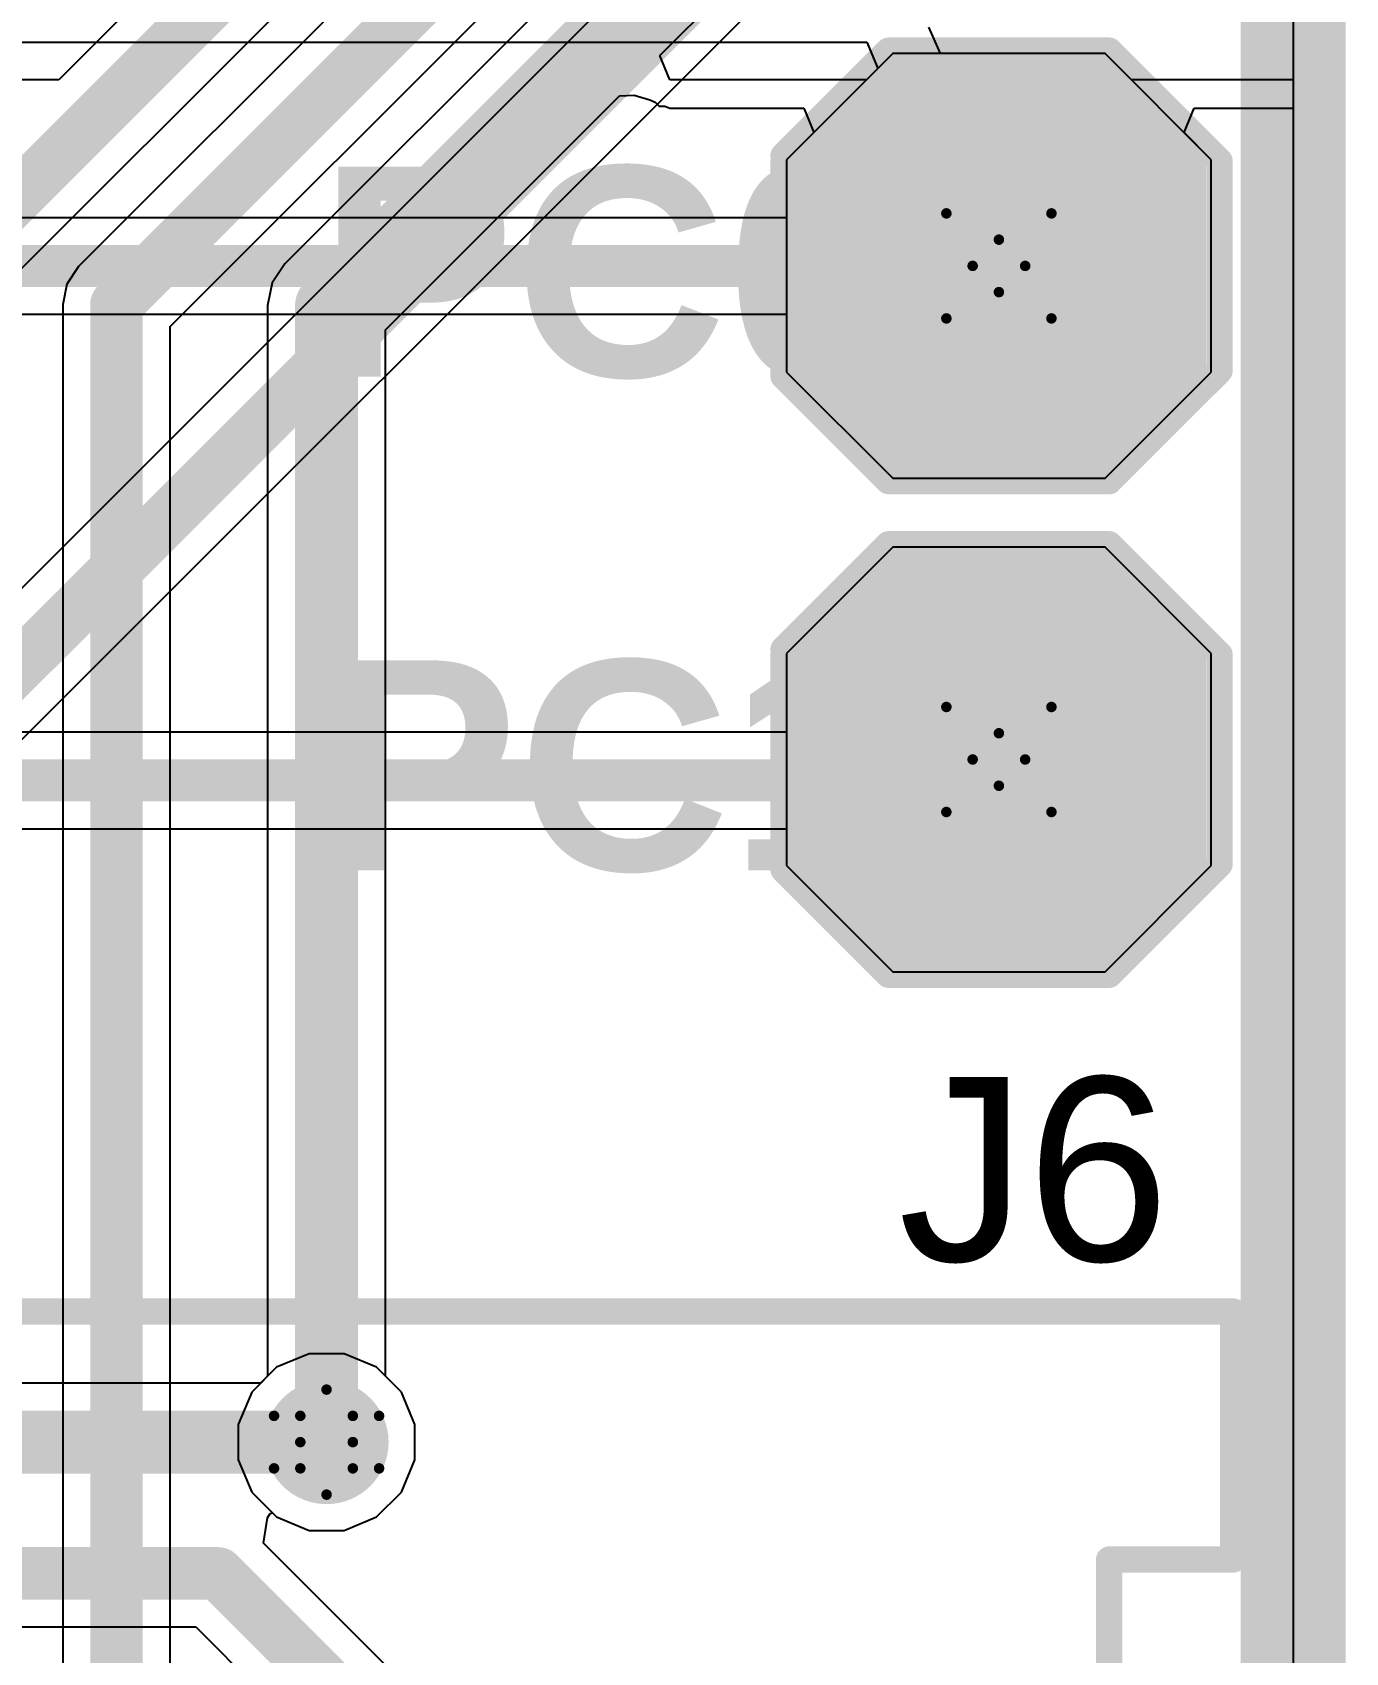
# Model space of a CAD drawing. Header units: inches. Extents: x -4 to 389, y 0 to 108.
# Drawn here: x 38.91 to 45.26, y 5.92 to 13.75 of the extents above; entities that cross this region are included whole.
import ezdxf

# ---------------------------------------------------------------- set-up
doc = ezdxf.new("R2010")
doc.units = ezdxf.units.IN
for name, color, linetype in [('Board Outline', 76, 'Continuous'), ('Bottom Layer', 5, 'Continuous'), ('Bottom Solder', 6, 'Continuous'), ('Drill Drawing', 1, 'Continuous'), ('Multi-Layer', 9, 'Continuous'), ('Pad Holes', 156, 'Continuous'), ('Signal_1', 16, 'Continuous'), ('Signal_2', 76, 'Continuous'), ('Top Layer', 1, 'Continuous'), ('Top Overlay', 2, 'Continuous'), ('Top Solder', 216, 'Continuous'), ('Via Holes', 16, 'Continuous')]:
    doc.layers.add(name, color=color, linetype=linetype)
doc.styles.add('Arial', font='', dxfattribs={"height": 0.2})
doc.styles.add('Arial_Bold', font='', dxfattribs={"height": 0.2})
doc.styles.get('Arial').set_extended_font_data('Arial')
doc.styles.get('Arial_Bold').set_extended_font_data('Arial', bold=True)

msp = doc.modelspace()

# ---------------------------------------------------------------- hatches: boundary and pattern name
at = {"layer": 'Bottom Layer'}
for points in [[(44.4864, 12.1738), (44.4864, 13.0738), (44.0364, 13.5238), (43.1364, 13.5238), (42.6864, 13.0738), (42.6864, 12.1738), (43.1364, 11.7238), (44.0364, 11.7238)], [(44.4864, 9.7862), (44.4864, 10.6862), (44.0364, 11.1362), (43.1364, 11.1362), (42.6864, 10.6862), (42.6864, 9.7862), (43.1364, 9.3362), (44.0364, 9.3362)]]:
    msp.add_hatch(color=5, dxfattribs=at).paths.add_polyline_path(points)
h = msp.add_hatch(color=5, dxfattribs=at)
edge = h.paths.add_edge_path()
edge.add_arc((40.3352, 6.9342), 0.3, 0, 360)
at = {"layer": 'Bottom Solder'}
for points in [[(44.588, 12.123), (44.588, 13.1246), (44.0872, 13.6254), (43.0856, 13.6254), (42.5848, 13.1246), (42.5848, 12.123), (43.0856, 11.6222), (44.0872, 11.6222)], [(44.588, 9.7354), (44.588, 10.737), (44.0872, 11.2378), (43.0856, 11.2378), (42.5848, 10.737), (42.5848, 9.7354), (43.0856, 9.2346), (44.0872, 9.2346)]]:
    msp.add_hatch(color=6, dxfattribs=at).paths.add_polyline_path(points)
at = {"layer": 'Multi-Layer'}
for points in [[(44.4864, 12.1738), (44.4864, 13.0738), (44.0364, 13.5238), (43.1364, 13.5238), (42.6864, 13.0738), (42.6864, 12.1738), (43.1364, 11.7238), (44.0364, 11.7238)], [(44.4864, 9.7862), (44.4864, 10.6862), (44.0364, 11.1362), (43.1364, 11.1362), (42.6864, 10.6862), (42.6864, 9.7862), (43.1364, 9.3362), (44.0364, 9.3362)]]:
    msp.add_hatch(color=9, dxfattribs=at).paths.add_polyline_path(points)
at = {"layer": 'Pad Holes'}
h = msp.add_hatch(color=7, dxfattribs=at)
edge = h.paths.add_edge_path()
edge.add_arc((43.5864, 12.6238), 0.46, 0, 360)
h = msp.add_hatch(color=7, dxfattribs=at)
edge = h.paths.add_edge_path()
edge.add_arc((43.5864, 10.2362), 0.46, 0, 360)
at = {"layer": 'Signal_1'}
for points in [[(44.4864, 12.1738), (44.4864, 13.0738), (44.0364, 13.5238), (43.1364, 13.5238), (42.6864, 13.0738), (42.6864, 12.1738), (43.1364, 11.7238), (44.0364, 11.7238)], [(44.4864, 9.7862), (44.4864, 10.6862), (44.0364, 11.1362), (43.1364, 11.1362), (42.6864, 10.6862), (42.6864, 9.7862), (43.1364, 9.3362), (44.0364, 9.3362)]]:
    msp.add_hatch(color=16, dxfattribs=at).paths.add_polyline_path(points)
h = msp.add_hatch(color=16, dxfattribs=at)
edge = h.paths.add_edge_path()
edge.add_arc((40.3352, 6.9342), 0.3, 0, 360)
at = {"layer": 'Signal_2'}
for points in [[(44.4864, 12.1738), (44.4864, 13.0738), (44.0364, 13.5238), (43.1364, 13.5238), (42.6864, 13.0738), (42.6864, 12.1738), (43.1364, 11.7238), (44.0364, 11.7238)], [(44.4864, 9.7862), (44.4864, 10.6862), (44.0364, 11.1362), (43.1364, 11.1362), (42.6864, 10.6862), (42.6864, 9.7862), (43.1364, 9.3362), (44.0364, 9.3362)]]:
    msp.add_hatch(color=76, dxfattribs=at).paths.add_polyline_path(points)
h = msp.add_hatch(color=76, dxfattribs=at)
edge = h.paths.add_edge_path()
edge.add_arc((40.3352, 6.9342), 0.3, 0, 360)
at = {"layer": 'Top Layer'}
for points in [[(44.4864, 12.1738), (44.4864, 13.0738), (44.0364, 13.5238), (43.1364, 13.5238), (42.6864, 13.0738), (42.6864, 12.1738), (43.1364, 11.7238), (44.0364, 11.7238)], [(44.4864, 9.7862), (44.4864, 10.6862), (44.0364, 11.1362), (43.1364, 11.1362), (42.6864, 10.6862), (42.6864, 9.7862), (43.1364, 9.3362), (44.0364, 9.3362)]]:
    msp.add_hatch(color=1, dxfattribs=at).paths.add_polyline_path(points)
h = msp.add_hatch(color=1, dxfattribs=at)
edge = h.paths.add_edge_path()
edge.add_arc((40.3352, 6.9342), 0.3, 0, 360)
at = {"layer": 'Top Solder'}
for points in [[(44.588, 12.123), (44.588, 13.1246), (44.0872, 13.6254), (43.0856, 13.6254), (42.5848, 13.1246), (42.5848, 12.123), (43.0856, 11.6222), (44.0872, 11.6222)], [(44.588, 9.7354), (44.588, 10.737), (44.0872, 11.2378), (43.0856, 11.2378), (42.5848, 10.737), (42.5848, 9.7354), (43.0856, 9.2346), (44.0872, 9.2346)]]:
    msp.add_hatch(color=216, dxfattribs=at).paths.add_polyline_path(points)
at = {"layer": 'Via Holes'}
h = msp.add_hatch(color=7, dxfattribs=at)
edge = h.paths.add_edge_path()
edge.add_arc((40.3352, 6.9342), 0.15, 0, 360)

# ---------------------------------------------------------------- linework, layer by layer
at = {"layer": 'Board Outline', "const_width": 0.508}
msp.add_lwpolyline([(45.0088, 49.9364), (45.0088, 0)], dxfattribs=at)
at = {"layer": 'Bottom Layer'}
for p, q in [((45.0088, 40.3425), (45.0088, 0)), ((43.3045, 13.6508), (43.2469, 13.7778)), ((28.3315, 13.7055), (42.948, 13.7055)), ((42.948, 13.7055), (43.0006, 13.5785)), ((44.0999, 13.6508), (43.3045, 13.6508)), ((44.6134, 13.1373), (44.0999, 13.6508)), ((43.0006, 13.5785), (42.5594, 13.1373)), ((42.5594, 13.1373), (42.5594, 12.8569)), ((44.6134, 12.1103), (44.6134, 13.1373)), ((42.5594, 12.8569), (29.8704, 12.8569)), ((29.9669, 12.3907), (42.5594, 12.3907)), ((42.5594, 12.3907), (42.5594, 12.1103)), ((42.5594, 12.1103), (43.0729, 11.5968)), ((44.0999, 11.5968), (44.6134, 12.1103)), ((43.0729, 11.5968), (44.0999, 11.5968)), ((43.0729, 11.2632), (42.5594, 10.7497)), ((44.0999, 11.2632), (43.0729, 11.2632)), ((44.6134, 10.7497), (44.0999, 11.2632)), ((42.5594, 10.7497), (42.5594, 10.3677)), ((44.6134, 9.7227), (44.6134, 10.7497)), ((42.5594, 10.3677), (31.0642, 10.3677)), ((31.1607, 9.9015), (42.5594, 9.9015)), ((42.5594, 9.9015), (42.5594, 9.7227)), ((42.5594, 9.7227), (43.0729, 9.2092)), ((44.0999, 9.2092), (44.6134, 9.7227)), ((43.0729, 9.2092), (44.0999, 9.2092)), ((40.0933, 7.2962), (39.9732, 7.1761)), ((40.2503, 7.3612), (40.0933, 7.2962)), ((40.4202, 7.3612), (40.2503, 7.3612)), ((40.5771, 7.2962), (40.4202, 7.3612)), ((40.6972, 7.1761), (40.5771, 7.2962)), ((39.9732, 7.1761), (39.9082, 7.0191)), ((40.7622, 7.0191), (40.6972, 7.1761)), ((39.9082, 7.0191), (39.9082, 6.8493)), ((40.7622, 6.8493), (40.7622, 7.0191)), ((39.9082, 6.8493), (39.9732, 6.6923)), ((40.6972, 6.6923), (40.7622, 6.8493)), ((39.9732, 6.6923), (40.0933, 6.5722)), ((40.5771, 6.5722), (40.6972, 6.6923)), ((40.0933, 6.5722), (40.2503, 6.5072)), ((40.2503, 6.5072), (40.4202, 6.5072)), ((40.4202, 6.5072), (40.5771, 6.5722))]:
    msp.add_line(p, q, dxfattribs=at)
at = {"layer": 'Bottom Layer', "const_width": 0.2032}
for points in [[(29.8704, 12.6238), (43.5864, 12.6238)], [(43.4848, 10.1346), (43.5864, 10.2362)], [(31.0642, 10.1346), (43.4848, 10.1346)]]:
    msp.add_lwpolyline(points, dxfattribs=at)
at = {"layer": 'Bottom Layer', "const_width": 0.1016}
for points in [[(43.5356, 12.6238, 1), (43.6372, 12.6238, 1)], [(43.5356, 10.2362, 1), (43.6372, 10.2362, 1)], [(43.434, 10.1346, 1), (43.5356, 10.1346, 1)], [(43.434, 10.1346, 1), (43.5356, 10.1346, 1)]]:
    msp.add_lwpolyline(points, format="xyb", close=True, dxfattribs=at)
at = {"layer": 'Drill Drawing', "const_width": 0.0508}
for points in [[(43.3324, 12.8778), (43.5864, 12.7508)], [(43.3324, 12.8778), (43.4594, 12.6238)], [(43.5864, 12.7508), (43.8404, 12.8778)], [(43.7134, 12.6238), (43.8404, 12.8778)], [(43.3324, 12.3698), (43.4594, 12.6238)], [(43.7134, 12.6238), (43.8404, 12.3698)], [(43.3324, 12.3698), (43.5864, 12.4968)], [(43.5864, 12.4968), (43.8404, 12.3698)], [(43.3324, 10.4902), (43.5864, 10.3632)], [(43.3324, 10.4902), (43.4594, 10.2362)], [(43.5864, 10.3632), (43.8404, 10.4902)], [(43.7134, 10.2362), (43.8404, 10.4902)], [(43.3324, 9.9822), (43.4594, 10.2362)], [(43.7134, 10.2362), (43.8404, 9.9822)], [(43.3324, 9.9822), (43.5864, 10.1092)], [(43.5864, 10.1092), (43.8404, 9.9822)], [(40.2082, 7.0612), (40.3352, 7.1882)], [(40.3352, 7.1882), (40.4622, 7.0612)], [(40.0812, 7.0612), (40.2082, 6.9342)], [(40.0812, 7.0612), (40.2082, 7.0612)], [(40.4622, 7.0612), (40.5892, 7.0612)], [(40.4622, 6.9342), (40.5892, 7.0612)], [(40.0812, 6.8072), (40.2082, 6.9342)], [(40.4622, 6.9342), (40.5892, 6.8072)], [(40.0812, 6.8072), (40.2082, 6.8072)], [(40.2082, 6.8072), (40.3352, 6.6802)], [(40.3352, 6.6802), (40.4622, 6.8072)], [(40.4622, 6.8072), (40.5892, 6.8072)]]:
    msp.add_lwpolyline(points, dxfattribs=at)
at = {"layer": 'Drill Drawing', "const_width": 0.0254}
for points in [[(43.3197, 12.8778, 1), (43.3451, 12.8778, 1)], [(43.3197, 12.8778, 1), (43.3451, 12.8778, 1)], [(43.8277, 12.8778, 1), (43.8531, 12.8778, 1)], [(43.8277, 12.8778, 1), (43.8531, 12.8778, 1)], [(43.5737, 12.7508, 1), (43.5991, 12.7508, 1)], [(43.5737, 12.7508, 1), (43.5991, 12.7508, 1)], [(43.4467, 12.6238, 1), (43.4721, 12.6238, 1)], [(43.4467, 12.6238, 1), (43.4721, 12.6238, 1)], [(43.7007, 12.6238, 1), (43.7261, 12.6238, 1)], [(43.7007, 12.6238, 1), (43.7261, 12.6238, 1)], [(43.5737, 12.4968, 1), (43.5991, 12.4968, 1)], [(43.5737, 12.4968, 1), (43.5991, 12.4968, 1)], [(43.3197, 12.3698, 1), (43.3451, 12.3698, 1)], [(43.3197, 12.3698, 1), (43.3451, 12.3698, 1)], [(43.8277, 12.3698, 1), (43.8531, 12.3698, 1)], [(43.8277, 12.3698, 1), (43.8531, 12.3698, 1)], [(43.3197, 10.4902, 1), (43.3451, 10.4902, 1)], [(43.3197, 10.4902, 1), (43.3451, 10.4902, 1)], [(43.8277, 10.4902, 1), (43.8531, 10.4902, 1)], [(43.8277, 10.4902, 1), (43.8531, 10.4902, 1)], [(43.5737, 10.3632, 1), (43.5991, 10.3632, 1)], [(43.5737, 10.3632, 1), (43.5991, 10.3632, 1)], [(43.4467, 10.2362, 1), (43.4721, 10.2362, 1)], [(43.4467, 10.2362, 1), (43.4721, 10.2362, 1)], [(43.7007, 10.2362, 1), (43.7261, 10.2362, 1)], [(43.7007, 10.2362, 1), (43.7261, 10.2362, 1)], [(43.5737, 10.1092, 1), (43.5991, 10.1092, 1)], [(43.5737, 10.1092, 1), (43.5991, 10.1092, 1)], [(43.3197, 9.9822, 1), (43.3451, 9.9822, 1)], [(43.3197, 9.9822, 1), (43.3451, 9.9822, 1)], [(43.8277, 9.9822, 1), (43.8531, 9.9822, 1)], [(43.8277, 9.9822, 1), (43.8531, 9.9822, 1)], [(40.3225, 7.1882, 1), (40.3479, 7.1882, 1)], [(40.3225, 7.1882, 1), (40.3479, 7.1882, 1)], [(40.0685, 7.0612, 1), (40.0939, 7.0612, 1)], [(40.0685, 7.0612, 1), (40.0939, 7.0612, 1)], [(40.1955, 7.0612, 1), (40.2209, 7.0612, 1)], [(40.1955, 7.0612, 1), (40.2209, 7.0612, 1)], [(40.4495, 7.0612, 1), (40.4749, 7.0612, 1)], [(40.4495, 7.0612, 1), (40.4749, 7.0612, 1)], [(40.5765, 7.0612, 1), (40.6019, 7.0612, 1)], [(40.5765, 7.0612, 1), (40.6019, 7.0612, 1)], [(40.1955, 6.9342, 1), (40.2209, 6.9342, 1)], [(40.1955, 6.9342, 1), (40.2209, 6.9342, 1)], [(40.4495, 6.9342, 1), (40.4749, 6.9342, 1)], [(40.4495, 6.9342, 1), (40.4749, 6.9342, 1)], [(40.0685, 6.8072, 1), (40.0939, 6.8072, 1)], [(40.0685, 6.8072, 1), (40.0939, 6.8072, 1)], [(40.1955, 6.8072, 1), (40.2209, 6.8072, 1)], [(40.1955, 6.8072, 1), (40.2209, 6.8072, 1)], [(40.4495, 6.8072, 1), (40.4749, 6.8072, 1)], [(40.4495, 6.8072, 1), (40.4749, 6.8072, 1)], [(40.5765, 6.8072, 1), (40.6019, 6.8072, 1)], [(40.5765, 6.8072, 1), (40.6019, 6.8072, 1)], [(40.3225, 6.6802, 1), (40.3479, 6.6802, 1)], [(40.3225, 6.6802, 1), (40.3479, 6.6802, 1)]]:
    msp.add_lwpolyline(points, format="xyb", close=True, dxfattribs=at)
at = {"layer": 'Signal_1'}
for p, q in [((45.0088, 37.4544), (45.0088, 0)), ((43.1496, 15.3539), (30.5185, 2.7227)), ((28.8785, 0.3503), (43.5917, 15.0635)), ((43.0729, 13.6508), (42.5594, 13.1373)), ((44.0999, 13.6508), (43.0729, 13.6508)), ((44.6134, 13.1373), (44.0999, 13.6508)), ((42.5594, 13.1373), (42.5594, 12.1103)), ((44.6134, 12.1103), (44.6134, 13.1373)), ((42.5594, 12.1103), (43.0729, 11.5968)), ((44.0999, 11.5968), (44.6134, 12.1103)), ((43.0729, 11.5968), (44.0999, 11.5968)), ((43.0729, 11.2632), (42.5594, 10.7497)), ((44.0999, 11.2632), (43.0729, 11.2632)), ((44.6134, 10.7497), (44.0999, 11.2632)), ((42.5594, 10.7497), (42.5594, 9.7227)), ((44.6134, 9.7227), (44.6134, 10.7497)), ((42.5594, 9.7227), (43.0729, 9.2092)), ((44.0999, 9.2092), (44.6134, 9.7227)), ((43.0729, 9.2092), (44.0999, 9.2092)), ((40.0933, 7.2962), (39.9732, 7.1761)), ((40.2503, 7.3612), (40.0933, 7.2962)), ((40.4202, 7.3612), (40.2503, 7.3612)), ((40.5771, 7.2962), (40.4202, 7.3612)), ((40.6972, 7.1761), (40.5771, 7.2962)), ((39.9732, 7.1761), (39.9082, 7.0191)), ((40.7622, 7.0191), (40.6972, 7.1761)), ((39.9082, 7.0191), (39.9082, 6.8493)), ((40.7622, 6.8493), (40.7622, 7.0191)), ((39.9082, 6.8493), (39.9732, 6.6923)), ((40.6972, 6.6923), (40.7622, 6.8493)), ((39.9732, 6.6923), (40.0933, 6.5722)), ((40.5771, 6.5722), (40.6972, 6.6923)), ((40.0933, 6.5722), (40.2503, 6.5072)), ((40.2503, 6.5072), (40.4202, 6.5072)), ((40.4202, 6.5072), (40.5771, 6.5722))]:
    msp.add_line(p, q, dxfattribs=at)
at = {"layer": 'Signal_1', "const_width": 0.254}
msp.add_lwpolyline([(28.6954, 0.5334), (43.4086, 15.2466)], dxfattribs=at)
at = {"layer": 'Signal_2'}
for p, q in [((45.0088, 39.6494), (45.0088, 13.5238)), ((43.0988, 17.5825), (39.0402, 13.5238)), ((38.5787, 12.3299), (43.3264, 17.0775)), ((43.4636, 16.9477), (39.1361, 12.6202)), ((39.5782, 12.3299), (43.9219, 16.6736)), ((44.0654, 16.5655), (40.1338, 12.6338)), ((41.9468, 13.6411), (44.5686, 16.263)), ((41.9954, 13.5238), (41.9468, 13.6411)), ((43.0729, 13.6508), (42.9459, 13.5238)), ((44.0999, 13.6508), (43.0729, 13.6508)), ((44.2269, 13.5238), (44.0999, 13.6508)), ((39.0402, 13.5238), (32.4842, 13.5238)), ((42.9459, 13.5238), (41.9954, 13.5238)), ((45.0088, 13.5238), (44.2269, 13.5238)), ((40.6201, 12.3144), (41.7518, 13.4461)), ((41.7518, 13.4461), (41.8227, 13.4491)), ((41.8227, 13.4491), (41.8982, 13.4266)), ((41.8982, 13.4266), (41.9235, 13.4161)), ((41.9235, 13.4161), (41.9428, 13.3968)), ((41.9428, 13.3968), (41.9702, 13.3968)), ((41.9702, 13.3968), (41.9954, 13.3863)), ((41.9954, 13.3863), (42.6425, 13.3863)), ((42.6425, 13.3863), (42.6911, 13.269)), ((44.4817, 13.269), (44.5303, 13.3863)), ((44.5303, 13.3863), (45.0088, 13.3863)), ((45.0088, 13.3863), (45.0088, 0)), ((42.6911, 13.269), (42.5594, 13.1373)), ((44.6134, 13.1373), (44.4817, 13.269)), ((42.5594, 13.1373), (42.5594, 12.1103)), ((44.6134, 12.1103), (44.6134, 13.1373)), ((39.1361, 12.6202), (39.08, 12.5362)), ((40.1338, 12.6338), (40.072, 12.5414)), ((40.072, 12.5414), (40.0503, 12.4324)), ((39.08, 12.5362), (39.0602, 12.4371)), ((39.0602, 12.4371), (39.0602, 8.085)), ((40.0503, 12.4324), (40.0503, 12.4324)), ((40.0503, 12.4324), (40.0503, 7.2532)), ((39.5782, 8.085), (39.5782, 12.3299)), ((40.6201, 7.2532), (40.6201, 12.3144)), ((42.5594, 12.1103), (43.0729, 11.5968)), ((44.0999, 11.5968), (44.6134, 12.1103)), ((43.0729, 11.5968), (44.0999, 11.5968)), ((43.0729, 11.2632), (42.5594, 10.7497)), ((44.0999, 11.2632), (43.0729, 11.2632)), ((44.6134, 10.7497), (44.0999, 11.2632)), ((42.5594, 10.7497), (42.5594, 9.7227)), ((44.6134, 9.7227), (44.6134, 10.7497)), ((42.5594, 9.7227), (43.0729, 9.2092)), ((44.0999, 9.2092), (44.6134, 9.7227)), ((43.0729, 9.2092), (44.0999, 9.2092)), ((39.0602, 8.085), (39.0602, 7.409)), ((39.5782, 7.409), (39.5782, 8.085)), ((39.0602, 7.409), (39.0602, 3.4945)), ((39.5782, 3.4945), (39.5782, 7.409)), ((40.0503, 7.2532), (39.9732, 7.1761)), ((40.6972, 7.1761), (40.6201, 7.2532)), ((39.9732, 7.1761), (39.9082, 7.0191)), ((40.7622, 7.0191), (40.6972, 7.1761)), ((39.9082, 7.0191), (39.9082, 6.8493)), ((40.7622, 6.8493), (40.7622, 7.0191)), ((39.9082, 6.8493), (39.9732, 6.6923)), ((40.6972, 6.6923), (40.7622, 6.8493)), ((39.9732, 6.6923), (40.0933, 6.5722)), ((40.5771, 6.5722), (40.6972, 6.6923)), ((40.0933, 6.5722), (40.2503, 6.5072)), ((40.2503, 6.5072), (40.4202, 6.5072)), ((40.4202, 6.5072), (40.5771, 6.5722))]:
    msp.add_line(p, q, dxfattribs=at)
for points, const_width in [([(38.3197, 12.4371), (43.3578, 17.4752)], 0.254), ([(39.3192, 12.4371), (43.7388, 16.8567)], 0.254), ([(40.3352, 12.4324), (44.3672, 16.4644)], 0.3048), ([(39.3192, 8.085), (39.3192, 12.4371)], 0.254), ([(40.3352, 6.9342), (40.3352, 12.4324)], 0.3048), ([(39.3192, 7.409), (39.3192, 8.085)], 0.254), ([(39.3192, 3.1496), (39.3192, 7.409)], 0.254)]:
    msp.add_lwpolyline(points, dxfattribs=dict(at, const_width=const_width))
for points, const_width in [([(39.2557, 12.4371, 1), (39.3827, 12.4371, 1)], 0.127), ([(39.2557, 12.4371, 1), (39.3827, 12.4371, 1)], 0.127), ([(40.259, 12.4324, 1), (40.4114, 12.4324, 1)], 0.1524), ([(40.259, 12.4324, 1), (40.4114, 12.4324, 1)], 0.1524), ([(39.2557, 8.085, 1), (39.3827, 8.085, 1)], 0.127), ([(39.2557, 8.085, 1), (39.3827, 8.085, 1)], 0.127), ([(39.2557, 7.409, 1), (39.3827, 7.409, 1)], 0.127), ([(39.2557, 7.409, 1), (39.3827, 7.409, 1)], 0.127), ([(40.259, 6.9342, 1), (40.4114, 6.9342, 1)], 0.1524)]:
    msp.add_lwpolyline(points, format="xyb", close=True, dxfattribs=dict(at, const_width=const_width))
at = {"layer": 'Top Layer'}
for p, q in [((45.0088, 40.3425), (45.0088, 0)), ((43.0729, 13.6508), (42.5594, 13.1373)), ((44.0999, 13.6508), (43.0729, 13.6508)), ((44.6134, 13.1373), (44.0999, 13.6508)), ((42.5594, 13.1373), (42.5594, 12.1103)), ((44.6134, 12.1103), (44.6134, 13.1373)), ((42.5594, 12.1103), (43.0729, 11.5968)), ((44.0999, 11.5968), (44.6134, 12.1103)), ((43.0729, 11.5968), (44.0999, 11.5968)), ((43.0729, 11.2632), (42.5594, 10.7497)), ((44.0999, 11.2632), (43.0729, 11.2632)), ((44.6134, 10.7497), (44.0999, 11.2632)), ((42.5594, 10.7497), (42.5594, 9.7227)), ((44.6134, 9.7227), (44.6134, 10.7497)), ((42.5594, 9.7227), (43.0729, 9.2092)), ((44.0999, 9.2092), (44.6134, 9.7227)), ((43.0729, 9.2092), (44.0999, 9.2092)), ((40.0933, 7.2962), (40.0162, 7.2191)), ((40.2503, 7.3612), (40.0933, 7.2962)), ((40.4202, 7.3612), (40.2503, 7.3612)), ((40.5771, 7.2962), (40.4202, 7.3612)), ((40.6972, 7.1761), (40.5771, 7.2962)), ((40.0162, 7.2191), (33.7841, 7.2191)), ((40.7622, 7.0191), (40.6972, 7.1761)), ((40.7622, 6.8493), (40.7622, 7.0191)), ((40.6972, 6.6923), (40.7622, 6.8493)), ((40.5771, 6.5722), (40.6972, 6.6923)), ((40.0488, 6.5678), (40.0625, 6.5889)), ((40.0625, 6.5889), (40.0732, 6.5924)), ((40.0732, 6.5924), (40.0933, 6.5722)), ((40.0308, 6.445), (40.0488, 6.5678)), ((40.0933, 6.5722), (40.2503, 6.5072)), ((40.2503, 6.5072), (40.4202, 6.5072)), ((40.4202, 6.5072), (40.5771, 6.5722)), ((41.5058, 4.97), (40.0308, 6.445)), ((31.3974, 6.0402), (39.7031, 6.0402)), ((39.7031, 6.0402), (41.0637, 4.6796))]:
    msp.add_line(p, q, dxfattribs=at)
for points, const_width in [([(6.8326, 6.9342), (40.3352, 6.9342)], 0.3048), ([(30.9434, 6.2992), (39.8103, 6.2992)], 0.254), ([(39.8103, 6.2992), (41.3226, 4.7869)], 0.254)]:
    msp.add_lwpolyline(points, dxfattribs=dict(at, const_width=const_width))
for points, const_width in [([(40.259, 6.9342, 1), (40.4114, 6.9342, 1)], 0.1524), ([(39.7468, 6.2992, 1), (39.8738, 6.2992, 1)], 0.127), ([(39.7468, 6.2992, 1), (39.8738, 6.2992, 1)], 0.127)]:
    msp.add_lwpolyline(points, format="xyb", close=True, dxfattribs=dict(at, const_width=const_width))
at = {"layer": 'Top Overlay', "const_width": 0.127}
for points in [[(42.545, 13.1572), (43.053, 13.6652)], [(43.053, 13.6652), (44.1198, 13.6652)], [(44.1198, 13.6652), (44.6532, 13.1318)], [(42.545, 12.0904), (42.545, 13.1318)], [(44.6532, 12.1158), (44.6532, 13.1318)], [(42.545, 12.0904), (43.053, 11.5824)], [(44.1198, 11.5824), (44.6532, 12.1158)], [(43.053, 11.5824), (44.1198, 11.5824)], [(42.545, 10.7696), (43.053, 11.2776)], [(43.053, 11.2776), (44.1198, 11.2776)], [(44.1198, 11.2776), (44.6532, 10.7442)], [(42.545, 9.7028), (42.545, 10.7442)], [(44.6532, 9.7282), (44.6532, 10.7442)], [(42.545, 9.7028), (43.053, 9.1948)], [(44.1198, 9.1948), (44.6532, 9.7282)], [(43.053, 9.1948), (44.1198, 9.1948)], [(33.9192, 7.5662), (44.7192, 7.5662)], [(44.7192, 6.3662), (44.7192, 7.5662)], [(44.1192, 2.0662), (44.1192, 6.3662)], [(44.1192, 6.3662), (44.7192, 6.3662)]]:
    msp.add_lwpolyline(points, dxfattribs=at)
at = {"layer": 'Top Overlay', "const_width": 0.0635}
for points in [[(43.0213, 13.6652, 1), (43.0847, 13.6652, 1)], [(43.0213, 13.6652, 1), (43.0847, 13.6652, 1)], [(44.0881, 13.6652, 1), (44.1516, 13.6652, 1)], [(44.0881, 13.6652, 1), (44.1516, 13.6652, 1)], [(42.5132, 13.1572, 1), (42.5767, 13.1572, 1)], [(42.5132, 13.1318, 1), (42.5767, 13.1318, 1)], [(44.6215, 13.1318, 1), (44.6849, 13.1318, 1)], [(44.6215, 13.1318, 1), (44.6849, 13.1318, 1)], [(42.5132, 12.0904, 1), (42.5767, 12.0904, 1)], [(42.5132, 12.0904, 1), (42.5767, 12.0904, 1)], [(44.6215, 12.1158, 1), (44.6849, 12.1158, 1)], [(44.6215, 12.1158, 1), (44.6849, 12.1158, 1)], [(43.0213, 11.5824, 1), (43.0847, 11.5824, 1)], [(43.0213, 11.5824, 1), (43.0847, 11.5824, 1)], [(44.0881, 11.5824, 1), (44.1516, 11.5824, 1)], [(44.0881, 11.5824, 1), (44.1516, 11.5824, 1)], [(43.0213, 11.2776, 1), (43.0847, 11.2776, 1)], [(43.0213, 11.2776, 1), (43.0847, 11.2776, 1)], [(44.0881, 11.2776, 1), (44.1516, 11.2776, 1)], [(44.0881, 11.2776, 1), (44.1516, 11.2776, 1)], [(42.5132, 10.7696, 1), (42.5767, 10.7696, 1)], [(42.5132, 10.7442, 1), (42.5767, 10.7442, 1)], [(44.6215, 10.7442, 1), (44.6849, 10.7442, 1)], [(44.6215, 10.7442, 1), (44.6849, 10.7442, 1)], [(42.5132, 9.7028, 1), (42.5767, 9.7028, 1)], [(42.5132, 9.7028, 1), (42.5767, 9.7028, 1)], [(44.6215, 9.7282, 1), (44.6849, 9.7282, 1)], [(44.6215, 9.7282, 1), (44.6849, 9.7282, 1)], [(43.0213, 9.1948, 1), (43.0847, 9.1948, 1)], [(43.0213, 9.1948, 1), (43.0847, 9.1948, 1)], [(44.0881, 9.1948, 1), (44.1516, 9.1948, 1)], [(44.0881, 9.1948, 1), (44.1516, 9.1948, 1)], [(44.6875, 7.5662, 1), (44.751, 7.5662, 1)], [(44.6875, 7.5662, 1), (44.751, 7.5662, 1)], [(44.0875, 6.3662, 1), (44.151, 6.3662, 1)], [(44.0875, 6.3662, 1), (44.151, 6.3662, 1)], [(44.6875, 6.3662, 1), (44.751, 6.3662, 1)], [(44.6875, 6.3662, 1), (44.751, 6.3662, 1)]]:
    msp.add_lwpolyline(points, format="xyb", close=True, dxfattribs=at)

# ---------------------------------------------------------------- texts
at = {"layer": 'Top Overlay', "style": 'Arial_Bold'}
for s, p in [('PC0', (40.2971, 12.0882)), ('PC1', (40.314, 9.6996))]:
    msp.add_text(s, height=1.016, rotation=360, dxfattribs=at).set_placement(p)
at = {"layer": 'Top Overlay', "style": 'Arial'}
msp.add_text('J6', height=0.889, dxfattribs=at).set_placement((43.0998, 7.8106))

doc.saveas('drawing.dxf')
